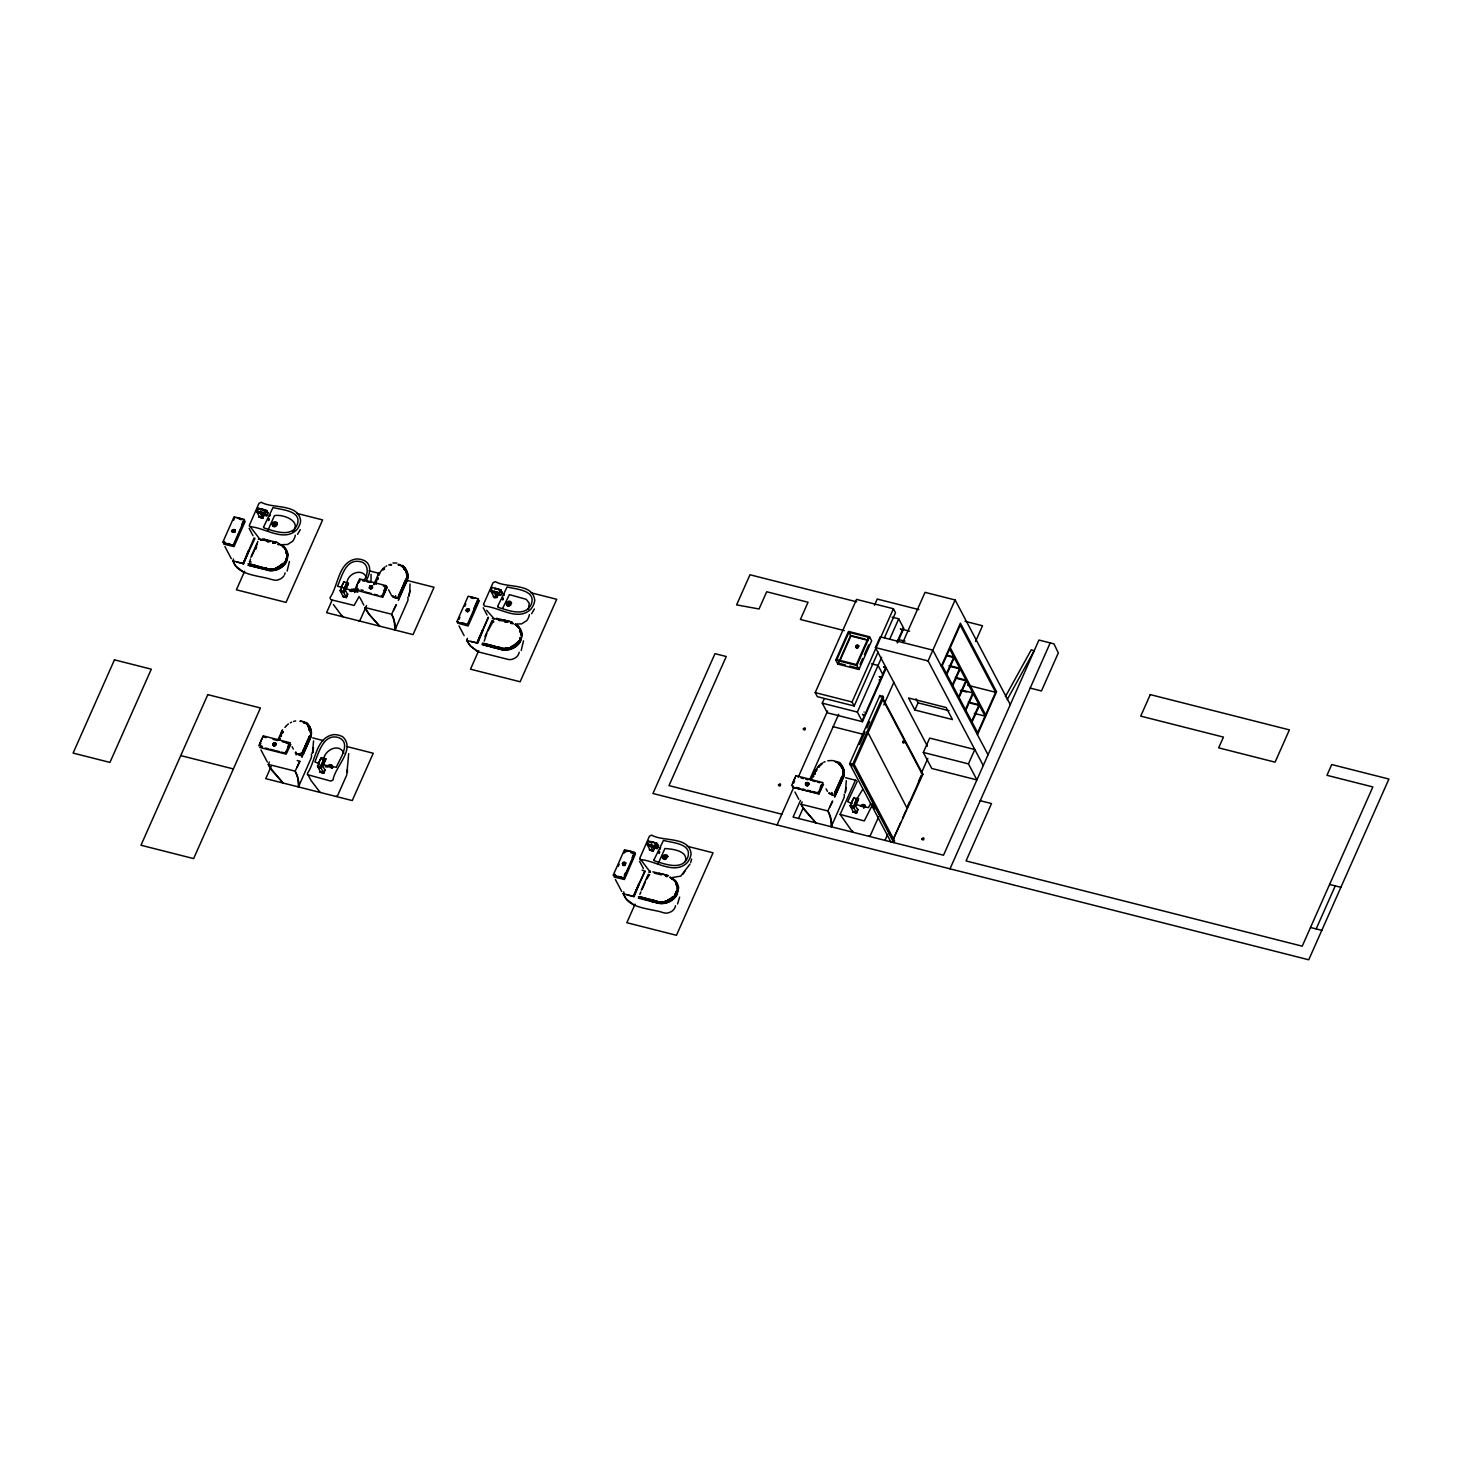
<?xml version="1.0" encoding="UTF-8"?>
<svg xmlns="http://www.w3.org/2000/svg" width="1462" height="1462" viewBox="0 0 1462 1462"><rect width="100%" height="100%" fill="white"/><g stroke="black" fill="none" stroke-linecap="round" stroke-linejoin="round"><path stroke-width="1.5" d="M275.715 569.01L276.592 567.95A14.273 12.043 -27.8 0 1 275.221 568.371M253.438 566.05L251.354 565.063M233.134 530.03L234.706 529.61L235.126 531.309M469.083 609.252L469.375 610.166L467.676 608.96L466.305 610.348L467.822 608.905L469.503 610.513M467.273 611.226C468.809 607.26 468.973 612.742 467.511 610.805A2.083 1.754 -27.8 0 1 468.26 609.307L468.644 609.398M625.169 863.731C625.023 864.718 625.279 861.538 625.188 864.298C617.476 864.353 627.801 860.789 625.681 863.677M275.825 744.359C277.323 742.641 271.439 745.821 274.198 744.725M370.233 587.614L372.463 586.92L371.494 585.97L371.787 587.907L369.502 587.742L371.915 586.975A2.083 1.754 -27.8 0 1 369.977 586.554C366.761 590.538 374.802 586.573 372.079 587.998M233.317 531.455C230.923 528.349 236.113 532.15 233.938 532.241M272.974 745.017L273.54 743.665A2.083 1.754 -27.8 0 0 275.368 743.92C274.509 741.289 275.221 745.053 275.825 743.464M370.672 587.742L371.622 587.687M807.426 783.029L808.906 784.18M855.544 646.405C857.883 652.052 860.515 642.183 855.818 646.332M858.779 646.021L857.774 647.684L855.855 647.465M808.76 783.76L808.23 784.838L808.65 783.924M274.235 746.132L272.901 743.518L275.861 743.317M370.507 588.126L369.977 586.28L371.714 586.938A2.083 1.754 -27.8 0 1 369.941 586.5L372.097 586.043M808.888 783.888C808.632 780.032 806.695 788.53 806.183 783.486M304.845 747.85L305.467 746.077M260.784 510.768L259.139 512.851M467.237 609.416L468.187 609.27M622.995 864.627L622.995 862.854L625.133 862.525M625.553 863.22L623.36 863.128M233.299 532.387L232.385 532.077L234.761 530.779M310.529 732.425L310.565 731.018M407.003 575.498L407.039 574.091M625.005 862.927C622.172 859.875 622.245 867.313 625.48 864.554M843.3 772.247L843.336 770.839M234.614 529.61C227.706 534.854 234.285 526.594 235.254 530.998M275.331 744.213C277.634 745.328 269.94 744.377 275.624 742.97M369.904 586.755L371.969 586.755L369.795 586.299L370.178 588.656L369.923 586.134L372.134 586.225M808.687 783.23C806.604 782.663 804.465 783.266 808.303 783.705A2.083 1.754 -27.8 0 1 806.256 783.303L806.987 784.948L808.066 783.084M468.937 609.106L466.378 609.416L467.42 610.897M622.684 864.846L623.433 862.708M298.449 786.922C301.629 784.125 292.053 764.754 296.658 774.239A68.988 25.329 23.9 0 1 297.736 777.199L298.449 786.922L311.242 757.901A9.028 7.602 -27.8 0 0 311.424 754.502L311.333 754.136M394.923 629.994C398.103 627.198 388.545 607.808 393.15 617.311A68.988 25.329 23.9 0 1 394.21 620.272L394.923 629.994L407.715 600.973A9.028 7.602 -27.8 0 0 407.898 597.574L407.825 597.209M831.22 826.743C834.4 823.928 824.842 804.557 829.447 814.042A68.988 25.329 23.9 0 1 830.507 817.002L831.22 826.743L844.013 797.704A9.028 7.602 -27.8 0 0 844.195 794.323M274.893 744.761L273.321 744.889L273.796 743.792M468.882 610.019L467.84 611.207M622.684 863.53L623.634 864.755L624.895 863.713M336.041 796.461L337.594 795.657L346.732 775.061L348.687 753.624M371.001 582.114L371.074 574.347M807.682 785.24L807.645 785.258M508.063 648.434A14.529 12.263 -27.8 0 1 501.868 648.434L507.259 648.379A14.693 12.39 -27.8 0 0 516.269 643.974M273.23 745.035L273.76 742.897L275.313 744.012M369.466 587.157L371.494 586.024L369.557 586.956M466.086 610.221L467.383 611.774L469.211 610.367M466.049 610.878L467.968 611.646L469.265 609.873M623.543 865.193L624.585 865.12M843.007 773.672L843.081 773.288M289.421 561.481L287.119 571.112M523.524 640.868L521.203 650.499M808.778 784.728C806.366 788.932 804.849 781.512 805.745 784.052M273.193 744.688C274.874 741.344 274.07 744.012 274.216 742.641M306.508 744.834L306.728 743.226M845.328 792.459L846.334 780.726M851.56 802.967L851.597 802.601A21.875 8.571 -75.8 0 1 853.936 798.069L858.761 798.782L857.116 798.782A21.875 8.571 -75.8 0 0 854.74 803.387L853.223 806.622C853.845 808.65 856.038 804.447 854.703 803.533A26.937 10.563 -75.8 0 1 857.262 798.197M297.151 754.355L295.927 754.757M391.469 595.765L392.785 595.82M507.113 648.342L509.818 648.397M273.778 744.615L274.783 744.944M679.647 897.083L677.546 904.009M233.865 531.693C233.829 533.392 231.453 526.704 234.432 530.98M355.284 588.875L359.488 579.171M622.666 863.823L625.096 863.951L623.89 865.212M791.563 785.606L795.785 775.902M233.701 531.729L232.458 531.419L233.226 530.414M623.031 864.06L624.822 864.298L623.817 864.755M370.379 586.792L371.001 586.079M807.024 782.408L807.225 782.389M409.799 591.379L410.036 583.978M846.187 787.561L845.219 792.952M312.557 752.656L313.562 740.905M409.031 595.728L409.89 590.812L408.921 596.222M851.652 805.8L853.004 807.664L854.612 805.471M297.188 760.514L299.929 761.282M396.33 604.793L393.479 610.513M245.25 521.24L234.011 546.587L223.723 544.102L224.563 541.452M479.353 600.608L468.114 625.974L457.661 623.123M615.009 874.349L614.186 877.036L624.438 879.484L635.513 853.771M248.796 565.264L267.455 570.125A16.374 13.816 -27.8 0 0 271.566 570.472L271.987 570.454A15.497 13.067 -27.8 0 0 283.317 565.502A15.059 12.701 -27.8 0 0 284.304 547.3L282.458 545.801M482.88 644.486L487.833 645.985M649.859 870.785L650.535 872.101M232.147 530.377L231.928 531.291M290.774 744.432L286.168 754.154L259.743 747.429M467.383 608.886L469.211 609.435M823.545 784.253L818.939 793.976L792.422 787.196L819.341 793.72M387.083 587.157L382.66 597.227L356.052 590.136M235.272 531.675L235.163 530.779M343.935 581.931L343.808 582.424A21.875 8.571 -75.8 0 0 341.414 587.121L340.372 591.251L343.515 592.037L344.557 587.907A26.937 10.563 -75.8 0 1 347.061 582.717L343.917 581.931A26.937 10.563 -75.8 0 0 341.249 587.212L341.377 587.486M347.079 582.735L346.878 583.393A21.875 8.571 -75.8 0 0 344.557 587.907L343.515 592.037M321.348 757.59L321.22 758.102A21.875 8.571 -75.8 0 0 318.826 762.78L317.784 766.91L320.927 767.714L321.969 763.584A26.937 10.563 -75.8 0 1 324.491 758.394L321.348 757.59A26.937 10.563 -75.8 0 0 318.661 762.89L318.679 765.521M324.491 758.394L324.29 759.052A21.875 8.571 -75.8 0 0 321.969 763.584L320.927 767.714M342.181 615.429L342.784 616.781M852.383 830.909L852.967 832.262M805.854 783.084L805.964 785.24L807.755 784.527M248.138 563.619L266.669 568.627M638.437 896.681L657.114 901.524M283.902 575.827A8.352 7.054 -27.8 0 1 283.061 576.905A8.461 7.146 -27.8 0 1 280.887 578.696L278.273 579.847A9.028 7.602 -27.8 0 1 274.527 580.158L270.781 579.281C260.254 575.663 233.756 575.114 233.335 558.977M488.198 617.256L477.069 642.969L466.817 640.52L467.438 638.364M675.517 905.709A8.352 7.054 -27.8 0 1 673.507 909.803A8.461 7.146 -27.8 0 1 671.332 911.594L668.701 912.745A9.028 7.602 -27.8 0 1 664.972 913.056L663.2 912.672C652.253 908.523 624.493 908.761 623.781 891.875M244.081 572.501L236.113 566.342A68.988 27.065 -75.8 0 1 234.212 563.784L232.641 560.567M519.193 652.198A8.352 7.054 -27.8 0 1 517.164 656.292A8.461 7.146 -27.8 0 1 514.99 658.083L512.358 659.234A9.028 7.602 -27.8 0 1 508.63 659.526L478.165 651.888L470.197 645.729A68.988 27.065 -75.8 0 1 468.315 643.17L466.743 639.936M634.508 905.398L626.54 899.24A68.988 27.065 -75.8 0 1 624.658 896.681L623.068 893.446M685.203 861.63C688.931 850.537 671.35 848.929 664.899 848.527L658.119 863.786M690.722 862.507L691.617 858.998M302.433 753.168L302.945 751.779M309.14 730.141L309.231 728.496M272.096 524.182L273.083 522.482M273.504 524.547L274.746 523.323L276.391 524.237M273.394 524.785L276.391 524.584M276.281 524.218L274.399 525.79M269.355 762.049L268.277 764.48L270.196 767.788L283.116 783.047L272.206 770.73A68.97 25.329 23.9 0 1 269.995 767.477L268.295 764.388L295.141 771.15L299.747 761.483L297.005 767.44M511.517 603.002L510.951 601.905A2.924 2.467 -27.8 0 0 508.465 601.266L506.345 602.911L506.747 605.213A2.924 2.467 -27.8 0 0 509.233 605.853L510.494 605.213M510.293 603.55C506.528 605.743 510.951 605.889 509.982 602.655M663.675 857.079L665.374 855.745L666.836 857.463M666.526 857.39L664.479 856.549L664.845 858.687M802.126 801.852L801.048 804.301L802.967 807.609L815.887 822.85L804.977 810.533A68.97 25.329 23.9 0 1 802.766 807.28L801.085 804.21L827.912 810.971L832.481 800.993M855.709 646.716L856.951 644.98L858.834 645.966M257.933 510.859L258.409 512.65M492.036 590.228L492.511 592.037L494.686 591.635M648.36 843.757L648.854 845.548M267.4 514.825L267.71 514.057M351.081 591.452L351.702 590.465M501.503 594.193L501.978 592.987L501.539 594.139M467.621 611.481L466.798 610.312M805.818 783.632L806.987 782.627M270.05 514.843L269.538 516.159L270.086 514.752M658.119 847.01L658.064 847.192M309.176 738.109L309.798 736.428M405.668 581.182L406.272 579.5M841.966 777.912L842.569 776.249M264.988 511.316L268.113 512.541L266.614 515.995L260.51 513.911L262.466 517.621L263.763 514.697M268.113 512.541L266.76 512.559M275.733 744.907C276.336 741.965 276.062 747.064 273.906 745.985M500.717 595.381L491.232 591.836L493.553 596.24L496.568 596.989L497.866 594.065C501.338 597.83 504.079 590.429 499.072 590.685M502.215 591.909L500.863 591.946M652.911 850.518L650.955 846.809L657.242 848.362L647.575 845.347L649.877 849.751L652.911 850.518L654.208 847.594M654.537 843.921L658.54 845.438L655.433 844.78M622.83 863.274L623.598 865.577M345.69 587.103L346.987 584.763M856.97 799.294L856.586 799.732M248.887 550.882L243.606 563.966M406.838 579.939A14.693 12.39 -27.8 0 1 406.326 581.2L400.021 595.655M482.972 630.25L477.708 643.335M639.314 883.779L634.051 896.864M829.776 807.243L832.609 801.523M232.568 560.805L243.204 563.473L248.449 550.553M477.087 642.586L482.551 629.939M623.013 893.702L633.631 896.37L638.894 883.45M853.698 807.517L850.08 805.818L851.451 802.693A26.937 10.563 -75.8 0 1 854.119 797.411M263.014 736.099L258.792 745.803M281.033 736.391L281.49 735.313M377.507 579.464L377.982 578.385M813.804 776.212L813.713 776.505M814.754 774.038L815.229 772.959M277.725 740.284L282.513 729.721M281.38 732.279L281.91 731.073M279.443 739.662L280.137 738.109M373.742 584.727L378.384 574.127M376.611 581.163L376.154 582.607M309.231 736.482L302.415 752.491M309.524 736.647L301.41 754.173M405.705 579.555L398.888 595.564M405.997 579.72L397.883 597.245M810.515 780.105L815.284 769.524M842.002 776.285L834.747 792.532M842.295 776.45L834.254 794.012M233.28 545.052L244.446 519.723M243.24 563.4L254.973 538.363M467.42 624.347L478.549 599.109M477.343 642.768L488.472 617.512M623.762 877.876L634.873 852.62M222.791 542.256L233.957 517.073M233.682 520.18L234.651 517.968M241.723 524.694L243.679 520.253L243.642 522.976M234.194 544.284L233.518 545.801L227.981 543.48M234.87 542.767L235.546 541.251M236.223 539.716L236.899 538.199M237.557 536.682L238.233 535.165M240.261 530.596L240.938 529.061M242.29 526.028L242.966 524.511M256.343 511.042L257.678 508.045L260.912 508.831A26.937 9.887 23.9 0 1 266.979 510.658L265.134 513.619A21.875 8.023 23.9 0 0 259.852 511.992L260.236 513.125L256.343 511.042L259.578 511.828A26.937 9.887 23.9 0 1 265.645 513.655M256.819 511.938L257.678 508.045M262.648 517.968L264.183 514.496L262.776 518.206L259.03 517.055L262.776 518.206M243.149 563.948L254.096 537.87M244.629 571.258L236.405 589.807L286.04 602.399L322.609 519.924L296.713 513.345M250.824 557.278L257.86 541.415M249.655 562.048L250.514 559.032M251.628 556.529L257.202 543.937M255.649 549.401L256.745 546.952M267.692 530.889L274.454 515.629C282.696 513.93 302.104 520.874 292.857 531.967M300.277 529.628L297.517 534.361M260.072 743.171L262.173 738.438M260.821 743.464L259.87 745.62L262.191 746.205M332.057 600.315L326.574 612.669L413.052 634.599L434.05 587.267L408.099 580.688M347.024 582.406C347.974 573.122 362.722 567.64 366.469 577.673M343.771 592.567L340.701 591.799L343.022 596.185L346.092 596.971L343.771 592.567L348.066 584.307L345.416 590.374L347.371 594.084M279.388 739.169L279.809 738.2M280.667 736.281L281.508 734.363M281.947 733.394L282.787 731.475M282.623 732.901L283.043 731.95M271.238 766.289L265.755 778.643L352.251 800.573L373.249 753.241L347.298 746.662M346.256 597.337L347.773 593.864L346.366 597.574L342.601 596.405L346.366 597.574M356.545 586.244L358.647 581.51M358.574 590.301L356.344 588.693L357.295 586.536M359.213 582.223L360.164 580.085M287.539 747.502L288.581 745.127M288.891 746.844L289.841 744.688L286.899 742.897M363.965 580.213C368.698 574.237 369.027 562.76 359.634 561.518C345.525 558.959 341.779 576.869 337.484 586.207L357.861 592.183M359.159 596.423L354.096 605.451L330.832 599.676L329.973 597.757C338.453 585.677 338.234 561.499 356.417 558.959A18.549 15.643 -27.8 0 1 365.518 561.262C372.243 565.922 369.575 574.895 366.121 580.725M302.396 755.817L299.418 755.287L299.198 753.588M375.862 582.241L376.282 581.273M377.141 579.354L378 577.435M378.841 575.498L379.279 574.548M299.418 755.287L300.167 753.588M377.415 579.756L378 578.751M366.578 605.56L360.182 619.998L358.629 620.802M303.274 750.573L303.932 748.855M304.754 746.863L305.832 744.798M307.111 741.91L306.362 743.975M307.532 740.96L307.952 739.991M303.365 750.828L304.206 748.928M307.568 741.325L307.989 740.375M308.902 740.028L302.36 753.716M309.341 739.059L309.761 738.109A14.693 12.39 -27.8 0 0 310.803 730.525M384.013 590.575L385.054 588.199M395.763 597.136L395.599 595.692M323.559 760.021C323.961 750.116 339.422 742.349 343.881 753.35M398.888 598.872L396.202 597.666M325.478 759.966L322.828 766.051L324.783 769.761L323.504 772.63L321.183 768.244L325.478 759.966L322.17 759.509M399.309 594.595L400.168 592.677M400.588 591.708L401.027 590.758M401.867 588.82L402.306 587.87M403.585 584.983L402.836 587.03M404.188 583.283L404.864 582.095M399.839 593.901L400.259 592.951M403.622 585.348L402.799 588.364M404.042 584.398L404.901 582.497M406.235 581.182L399.144 596.752M396.239 604.555L391.615 614.223L364.787 607.461L366.469 610.531A68.97 25.329 23.9 0 0 368.68 613.802L379.608 626.12L369.246 614.515L365.208 607.534M323.796 773.234L320.032 772.082L323.796 773.234L325.313 769.78M456.875 621.624L468.059 596.441M458.94 619.486L459.927 617.275M464.825 606.2L465.811 603.989M473.852 608.484L477.782 599.639L477.069 603.879M468.973 622.154L467.621 625.188L466.981 623.982M470.325 619.102L470.983 617.585M471.659 616.069L472.336 614.533M473.012 613.017L475.04 608.448M475.717 606.931L476.393 605.414M490.446 590.41L491.78 587.413L495.015 588.217A26.937 9.887 23.9 0 1 501.082 590.045L499.236 593.005A21.875 8.023 23.9 0 0 493.955 591.379L494.339 592.494L490.446 590.41L493.681 591.215A26.937 9.887 23.9 0 1 499.748 593.042M490.921 591.324L491.78 587.413M496.879 597.592C500.187 588.583 496.934 601.814 493.261 596.66M478.732 650.627L470.508 669.194L520.143 681.767L556.711 599.292L530.816 592.731M484.927 636.646L491.945 620.802M486.846 633.375L484.233 641.124M487.961 630.871L493.315 621.021M502.636 608.375L509.397 594.632L526.247 599.31L529.244 603.185L528.44 609.087M534.379 608.996L531.62 613.748M613.218 875.135L624.384 849.952M618.225 866.363L619.212 864.152M624.11 853.077L625.096 850.866L627.344 851.432M624.311 875.281L625.279 873.07M632.151 857.573L634.124 853.15L631.858 852.584M621.697 878.132L623.945 878.699L624.621 877.182M625.297 875.665L625.974 874.13M626.65 872.613L627.326 871.096M628.002 869.579L628.678 868.044M630.707 863.494L631.383 861.959M632.059 860.442L632.735 858.925M634.088 855.873L634.124 853.15M646.789 843.921L648.105 840.942L651.339 841.728A26.937 9.887 23.9 0 1 657.425 843.556L655.652 846.553A21.875 8.023 23.9 0 0 650.298 844.89L650.681 846.023L646.789 843.921L650.023 844.725A26.937 9.887 23.9 0 1 656.091 846.553M647.264 844.835L648.105 840.942M653.094 850.866L654.629 847.393L653.222 851.103L649.457 849.934L653.222 851.103M657.041 848.892L658.54 845.438M635.075 904.137L626.832 922.705L676.467 935.296L713.054 852.803L687.158 846.242M641.251 890.175L648.287 874.313M639.826 894.452L640.941 891.93M642.056 889.408L645.418 881.86M646.533 879.338L649.658 874.532M878.059 652.107L854.173 705.982L817.313 696.643L815.211 692.622L856.549 599.402L893.41 608.74L895.512 612.742L884.492 637.615M835.771 660.111L848.49 631.438L869.543 636.774L871.663 640.776L858.943 669.468L837.89 664.132L835.771 660.111L856.823 665.466L858.943 669.468M848.929 632.333L836.849 659.6L856.385 664.552L868.483 637.304L848.929 632.333L850.884 636.043L868.264 640.447M837.89 664.132L850.61 635.44L865.34 639.168M839.663 661.354L850.884 636.043M886.337 667.823L862.452 721.698L827.346 712.798L822.265 703.167L824.075 699.11M792.843 782.974L794.944 778.241M793.592 783.266L794.542 781.128M777.035 824.97L793.592 787.671M798.179 777.309L827.602 710.971M874.477 605.268L877.237 599.054L918.904 609.617M856.823 665.466L869.543 636.774M860.076 664.351L862.653 658.521M864.389 654.629L868.702 644.888M800.482 800.408L793.08 817.075L943.502 855.215L1038.934 640.045L1053.974 643.865L1058.305 652.947L1041.456 690.959L1030.162 688.09M809.71 779.593L838.676 714.278M811.739 779.94L812.159 778.972M813.018 777.053L813.439 776.084M814.297 774.166L815.138 772.247M815.577 771.278L815.997 770.328A14.693 12.39 -27.8 0 1 816.509 769.049M814.553 774.604L815.138 773.581M798.544 818.464L803.095 808.157M927.438 746.168L875.446 647.575L880.215 636.829L932.866 650.17L988.038 754.794M854.173 705.982L852.054 701.979L893.41 608.74M820.31 787.305L821.352 784.948M819.762 790.942L820.712 788.804M862.452 721.698L857.372 712.067L881.641 657.352M889.737 639.095L898.728 618.828L892.149 617.165M862.068 720.967L885.442 668.262M897.12 641.928L903.425 627.728M897.376 642.951L903.808 628.459L898.728 618.828M840.193 764.023A15.497 13.067 -27.8 0 1 844.067 773.727L844.049 774.111A16.374 13.816 -27.8 0 1 843.081 777.93L835.131 795.693L832.189 795.109L831.896 792.441M832.189 795.109L831.969 793.409M835.442 791.545L836.465 789.425M836.721 788.658L837.744 786.538M838.603 784.601L839.024 783.65M839.882 781.731L840.723 779.794M841.162 778.625L842.002 776.925M835.716 791.6L836.136 790.65M836.977 788.749L837.817 786.848M838.658 784.948L839.078 783.997M839.919 782.097L840.339 781.147M841.18 779.246L842.039 777.345M842.532 777.912L835.442 793.5M902.785 642.549L925.044 592.348L955.125 599.968L1010.297 704.593M890.851 841.856L849.641 763.694L879.85 695.547L882.865 696.314L883.596 697.703L853.369 765.832L850.372 765.065L851.085 763.475M859.528 744.432L865.029 732.042M866.856 727.912L869.598 721.716M854.082 764.242L894.58 841.034L893.867 842.624L852.657 764.443L882.865 696.314M883.797 704.976L893.903 682.187M856.33 799.842L862.598 789.59M853.954 808.047L850.884 807.28L853.205 811.666L856.275 812.452L853.954 808.047L858.249 799.769L855.599 805.854L857.554 809.564M856.44 812.799L857.975 809.345L856.568 813.055L852.803 811.885L856.568 813.055M983.268 765.558L928.096 660.934L955.125 599.968M870.767 803.314L868.446 807.645L856.056 804.612M872.832 804.045L864.28 820.931L840.138 814.425L855.453 780.215M914.883 710.02L908.542 697.995L946.152 707.535L952.493 719.56L914.883 710.02L918.063 702.856L915.961 698.836M941.327 666.197L960.406 623.178L996.554 691.727L977.457 734.765M878.589 816.929L870.365 835.46L868.812 836.282M946.462 673.598L953.845 656.95L947.413 655.323M946.846 674.311L954.229 657.681L947.778 656.036M952.42 684.892L959.803 668.244L949.057 665.521M952.804 685.605L960.187 668.975L949.441 666.252M923.326 752.437L929.686 738.091L974.807 749.531L968.447 763.877L976.908 779.904L931.769 768.464L923.326 752.437L968.447 763.877M885.022 840.376L887.763 834.217M975.593 641.398L982.519 625.754L964.975 621.295M921.371 773.069L927.84 758.467M906.915 807.737L909.583 801.724M918.465 781.677L921.133 775.664M900.793 822.284L892.697 840.559L922.906 774.312L882.427 697.52M902.584 818.227L906.184 810.112M921.316 776.011L907.043 808.175L867.386 731.439M958.707 696.789L966.09 680.159L955.344 677.436M959.09 697.52L966.455 680.872M965.432 709.563L972.815 692.915L962.069 690.192M965.815 710.276L973.199 693.646M971.663 721.369L979.047 704.739L968.301 702.016M972.047 722.1L979.412 705.452L970.823 703.277M995.604 692.294L977.658 732.736L942.277 665.63L960.223 625.188L995.604 692.294L967.661 685.221M950.008 868.83L1050.209 642.914M1316.166 928.918L1335.245 885.881M378.238 574.2L379.005 572.775M301.885 757.353L310.291 738.127A16.374 13.816 -27.8 0 0 311.278 734.308L311.315 733.906A15.808 13.322 -27.6 0 0 310.748 729.355L310.291 728.222A15.205 12.811 -27.6 0 0 308.409 725.481A14.876 12.537 -27.6 0 0 305.759 723.379M303.347 754.118L310.693 737.488A16.502 13.926 -27 0 0 311.369 734.034A15.497 13.067 -27.8 0 0 307.404 724.22A15.059 12.701 -27.8 0 0 303.694 722.082M398.358 600.425L407.167 580.56A16.502 13.926 -27 0 0 407.843 577.106A15.808 13.322 -27.6 0 0 407.24 572.428L406.765 571.295A15.205 12.811 -27.6 0 0 404.883 568.554A14.876 12.537 -27.6 0 0 401.118 565.867M834.656 797.174L843.464 777.309A16.502 13.926 -27 0 0 844.141 773.855A15.808 13.322 -27.6 0 0 843.537 769.176L843.062 768.043A15.205 12.811 -27.6 0 0 841.18 765.284A14.876 12.537 -27.6 0 0 838.53 763.201M282.44 733.138L283.208 731.475M303.548 752.583L309.999 738.146A16.173 13.651 -27.8 0 0 310.986 733.047L308.062 725.517M406.18 582.57L406.783 581.2A16.374 13.816 -27.8 0 0 407.752 577.362L407.788 576.978A15.497 13.067 -27.8 0 0 403.896 567.293A15.059 12.701 -27.8 0 0 401.337 565.611M836.319 792.404L842.77 777.967A16.173 13.651 -27.8 0 0 843.775 772.868L842.039 766.874L838.256 763.274M285.748 752.4L290.006 742.988M382.24 595.473L386.48 586.061M818.537 792.203L822.777 782.81M298.504 754.045L299.655 754.794L300.386 753.277M815.979 770.931L816.655 769.725M1005.399 696.625L1031.277 649.786L1034.164 650.809L1007.208 699.604M815.979 771.278L816.892 769.652M232.823 530.34L233.317 531.583M347.188 582.753L348.577 583.301L347.188 583.009M856.129 799.55L857.116 799.294M341.267 589.862L340.372 591.251M851.469 805.343L850.555 806.732M351.447 591.47L353.621 590.63M328.603 766.746L330.905 765.869M331.253 768.098L331.088 766.106M864.024 807.919L864.024 806.183M651.412 844.524L649.585 845.73M286.589 560.677L282.111 566.361L273.339 570.107A16.173 13.651 -27.8 0 1 267.802 569.924L247.882 565.246M520.691 640.064L516.214 645.747L507.424 649.493A16.173 13.651 -27.8 0 1 501.905 649.311L493.041 647.026M677.034 893.574L672.538 899.258L663.766 903.004A16.173 13.651 -27.8 0 1 658.247 902.822M507.424 603.221L510.074 602.636M665.009 858.432L666.635 857.463M371.695 587.486L370.781 588.108M806.001 783.394L806.75 782.682M857.152 781.549L847.668 801.688L852.054 803.607M370.306 588.729L371.896 588.181M690.027 864.06L680.762 876.103L672.136 877.584M371.165 586.024L371.896 586.646M372.481 587.98L370.964 589.095M232.312 530.139L234.688 530.322L233.865 529.591M232.604 530.414L232.805 531.675M622.574 863.274L623.36 862.489M494.138 619.102L492.347 618.572M242.966 563.583L236.68 562.029M273.01 745.181L274.07 745.766M277.305 567.475A15.223 12.847 -27.8 0 0 282.513 564.003L282.952 563.473M511.408 646.862A15.223 12.847 -27.8 0 0 516.616 643.39L517.055 642.86M673.397 896.37L672.959 896.9A15.223 12.847 -27.8 0 1 667.75 900.373M879.192 680.141L879.393 679.483M329.06 766.801L331.435 766.709M861.575 806.22L862.58 805.562M861.831 806.622L864.06 806.311M863.603 807.883L863.603 805.708M277.561 568.133L280.265 566.836M512.139 647.045A14.529 12.263 -27.8 0 1 510.805 647.629L512.431 647.154M273.522 523.524L274.947 522.848M510.512 605.25L511.499 602.965M663.51 855.38L662.542 857.682M663.054 855.891L664.826 854.831A2.924 2.467 -27.8 0 1 667.312 855.453L667.86 856.513M370.124 586.098L370.58 585.787M902.822 741.088L902.785 742.733M275.221 745.255L275.496 745.017M234.03 529.628L234.103 530.066A2.083 1.754 -27.8 0 0 233.445 531.766L233.481 531.857M467.548 611.171L467.676 611.171A2.083 1.754 -27.8 0 1 468.297 609.362L468.662 609.398M383.026 569.942L384.506 568.608M234.304 529.92L233.463 529.92M623.653 863.311L624.932 862.854M295.397 752.181L295.525 753.35L296.146 752.236M625.115 863.274L623.287 863.073M232.421 532.241L234.943 532.15M625.37 865.047L624.183 865.614M234.285 516.908L244.264 519.394M468.425 596.258L478.366 598.78M624.274 862.434L624.457 862.836A2.083 1.754 -27.8 0 0 623.89 864.663L624.256 864.59M273.558 745.529L274.673 745.51L273.394 745.218M857.408 800.628L856.878 799.184M351.008 589.679L353.603 589.058M351.629 589.332L351.026 589.716A2.924 2.467 -27.8 0 0 349.985 591.47M351.684 590.447L353.749 590.429M328.438 765.394L330.997 764.681L332.386 765.832M842.861 772.758L842.934 770.072M807.499 784.674L806.732 784.93M273.102 522.519L274.363 521.897A2.924 2.467 -27.8 0 1 276.866 522.555M273.686 742.806L274.801 742.86M272.736 744.432L273.522 743.244A2.083 1.754 -27.8 0 0 275.148 743.902L275.039 743.994M645.254 871.206L633.412 896.096M323.504 759.491L324.984 760.386L323.851 760.953M309.231 730.05L310.145 730.269M651.211 900.446L648.744 899.916M862.47 804.557L861.209 805.197A2.924 2.467 -27.8 0 0 860.35 806.275M807.7 785.496L806.713 785.533M275.788 526.21L275.112 526.43A2.924 2.467 -27.8 0 1 272.626 525.79M665.758 858.157L664.625 858.285M664.406 902.346L666.398 901.835M624.621 849.824L634.709 852.291M371.001 585.951L369.941 586.609M805.452 784.107L805.982 785.35M325.368 766.691L326.465 766.856M862.562 805.58L863.677 805.672M398.852 596.788L398.651 595.747M271.219 568.974L272.773 568.791M505.322 648.342L506.857 648.178M661.646 901.853L663.2 901.688M347.225 585.147L345.946 584.38L347.097 583.886M324.308 760.843L323.504 760.679M272.206 569.449L269.465 569.431M505.359 648.909L506.309 648.836M392.949 562.943L396.769 563.053M271.274 569.577L272.7 569.486M505.669 649.859L506.09 649.822A15.497 13.067 -27.8 0 0 517.42 644.888A15.059 12.701 -27.8 0 0 519.979 628.441M266.979 510.677L266.468 510.622A21.875 8.023 23.9 0 0 261.186 508.995L261.022 509.068M501.082 590.045L500.571 590.008A21.875 8.023 23.9 0 0 495.289 588.382L494.942 589.314M657.425 843.574L657.078 843.574A21.875 8.023 23.9 0 0 651.632 841.893L652.015 843.026M382.624 597.19L387.101 587.194M281.709 544.686L287.594 544.485L292.583 541.287A12.994 10.947 -27.8 0 0 295.269 535.202M515.812 624.073L521.678 623.854L526.685 620.674A12.994 10.947 -27.8 0 0 529.372 614.588M863.128 804.411L864.828 805.142M330.375 764.644L331.6 764.955M274.911 522.884L276.3 523.944M274.582 525.552L273.595 525.041M266.888 570.143L268.697 570.527A16.502 13.98 -27.9 0 0 272.444 570.655A15.808 13.341 -27.6 0 0 277.743 569.431L279.078 568.846A15.205 12.847 -27.6 0 0 282.404 566.744A14.876 12.573 -27.6 0 0 286.607 561.7M502.8 649.896L491.049 646.953M470.782 641.416L477.087 642.969M627.125 894.927L633.43 896.48L644.669 871.169L642.129 870.091M501.557 649.493L481.985 644.632M267.272 541.433L268.423 541.726M272.974 542.859L274.107 543.133L273.065 542.969M499.109 620.253L500.242 620.528M504.792 621.661L505.925 621.953M510.476 623.086L511.609 623.36M665.685 876.305L666.818 876.597M264.092 539.222L276.72 542.384M262.429 538.93L266.943 540.063M275.295 542.146L278.145 542.749M262.721 540.3L260.455 539.734M258.244 539.186L259.322 539.46M272.681 542.658L275.167 543.279M260.364 539.569L263.507 540.355M502.709 619.742L509.544 621.441M496.532 618.316L510.823 621.752M505.834 621.807L506.784 622.044M511.59 623.232L513.162 623.653M266.687 568.298L264.001 567.621M500.79 647.684L498.085 647.008M500.772 648.013L483.776 643.317M659.051 873.253L665.886 874.952M652.874 871.827L667.147 875.263M648.689 872.083L649.749 872.357M657.132 901.195L640.1 896.827M262.265 510.53L264.092 511.024M856.641 601.814L749.969 574.767L736.61 604.884L759.052 608.978L766.691 591.763L808.047 602.253L800.408 619.468L844.305 630.597M903.023 629.519L909.583 631.182M898.362 639.515L904.868 641.16M875.446 647.575L928.096 660.934M955.728 678.149L964.317 680.342M871.462 663.785L878.059 665.448L882.737 674.347M960.296 690.375L966.747 692.001M838.786 663.291L845.31 664.936M849.66 666.051L858.34 668.244M262.466 517.621L259.45 516.854L257.129 512.449L266.815 515.465M236.661 517.658L241.632 518.919M239.165 519.12L241.431 519.686M974.295 713.383L985.041 716.106L949.66 649M918.063 702.856L949.039 710.696M260.108 539.204L269.958 541.762M272.992 542.53L275.002 543.042M267.089 541.452L268.094 541.708M369.192 570.82L379.992 573.561M470.764 597.044L475.717 598.305M471.02 597.921L473.268 598.488M815.211 692.622L852.054 701.979M226.756 544.102L223.85 542.311M229.004 544.668L231.252 545.235M362.485 580.67L364.806 581.255M367.126 581.839L369.447 582.424M374.089 583.612L376.41 584.197M383.373 585.97L386.334 587.761M507.168 621.88L493.809 618.408L486.627 610.257M499.017 619.87L502.051 620.637M505.066 621.405L508.1 622.172M511.115 622.94L512.139 623.196A14.693 12.39 -27.8 0 1 513.454 623.488M499.035 620.418L500.187 620.582M505.011 621.935L506.181 622.099M511.152 623.36L512.157 623.616M822.265 703.167L857.372 712.067M392.894 596.313L395.471 596.971M392.565 596.496L394.978 597.117M493.845 622.026L492.42 620.802M392.73 596.697L395.891 598.36M249.381 561.554L251.172 562.011M356.344 588.693L358.665 589.277M360.986 589.862L363.307 590.447M364.952 591.909L371.348 593.535M374.528 594.34L377.726 595.144M380.906 595.966L382.514 596.368M266.175 568.243L267.18 568.499M252.195 565.045L256.946 566.068M258.171 566.562L260.985 567.092M262.996 567.603L267.144 568.828M251.574 565.52L253.072 565.885M254.973 566.379L259.578 567.366M260.803 567.859L264.805 568.864M255.448 566.562L259.487 567.585M261.497 568.078L265.536 569.102M266.541 569.358L267.546 569.613A14.693 12.39 -27.8 0 0 285.364 562.377M339.897 590.337L343.04 591.141M462.065 622.867L464.733 623.415M833.176 726.705L863.512 734.399M485.293 644.742L488.016 644.687M489.021 644.943L490.044 645.199M491.049 645.455L495.07 646.46M497.098 646.972L498.286 647.118M499.109 647.483L501.119 647.995M490.282 645.436L492.274 645.948M496.258 646.953L498.25 647.447M485.53 644.906L486.535 645.162M487.157 645.272L491.579 646.442M493.023 646.752L497.628 647.977M498.907 648.251L501.649 649A14.693 12.39 -27.8 0 0 521.093 638.09M921.444 773.818L922.906 774.312M1329.598 884.455L1340.892 887.306M849.641 763.694L852.657 764.443M980.234 800.701L991.51 803.552L966.053 860.935L1302.222 946.17L1372.855 786.94L1326.966 775.317L1331.736 764.553L1388.9 779.045L1308.746 959.785L652.947 793.5L714.973 653.66L726.248 656.511L668.993 785.606L781.804 814.206M845.475 777.693L856.293 780.434M801.103 778.003L803.424 778.588M805.745 779.173L808.066 779.758M812.708 780.946L815.028 781.53M817.349 782.115L819.67 782.7M829.192 793.044L832.445 794.597M828.863 793.245L831.275 793.848M829.027 793.427L831.659 794.104M796.461 787.433L799.659 788.256M802.839 789.06L804.447 789.462M807.627 790.266L810.825 791.088M812.415 791.49L817.203 792.696M850.08 805.818L853.223 806.622M1310.519 927.475L1321.794 930.344M312.704 737.89L323.522 740.631M263.69 737.012L266.011 737.597M272.974 739.37L277.616 740.54M282.257 741.709L284.578 742.312M285.803 742.86L288.233 743.518M296.092 753.442L299.655 754.794M296.256 753.624L298.888 754.301M260.492 746.826L262.1 747.228M265.28 748.032L268.478 748.836M270.068 749.238L274.856 750.463M276.464 750.865L279.644 751.669M281.252 752.071L284.432 752.893M319.283 763.785L314.897 761.885C318.844 752.162 323.815 733.376 338.325 737.506C352.104 742.641 339.367 759.308 336.315 767.312L323.285 764.809M317.309 766.015L320.452 766.801M321.183 768.244L318.113 767.459L320.434 771.863L323.504 772.63M627.107 850.555L632.059 851.816M630.542 852.51L633.046 853.187M654.355 873.125L661.409 874.916M665.448 875.939L667.458 876.451M180.74 755.598L233.39 768.939M616.544 875.793L614.296 875.208L617.183 876.981M621.058 876.926L623.945 878.699M618.408 876.378L620.893 876.999M644.358 898.198L641.105 897.248M645.363 898.454L647.648 898.911M651.412 899.989L654.629 900.629M656.456 901.268L657.461 901.524M644.632 898.436L646.624 898.947M650.608 899.952L652.6 900.464M655.579 901.213L657.589 901.725M641.855 898.417L651.248 900.738M652.947 901.232L657.224 902.255M359.871 578.97L386.315 585.714M796.169 775.719L822.759 782.554M263.398 735.898L289.988 742.733M510.658 621.843L512.248 622.118M249.673 563.93L255.667 565.483M255.631 565.812L263.964 567.95M498.067 647.337L482.222 643.17M667.001 875.354L668.573 875.647M638.309 898.143L657.882 903.004A16.374 13.816 -27.8 0 0 662.012 903.37L662.432 903.352A15.497 13.067 -27.8 0 0 673.744 898.399M252.67 566.032L261.972 568.426M486.773 645.418L491.524 646.643M643.116 898.929L650.882 900.939M652.399 901.323L657.37 902.602M650.791 901.341L659.143 903.406A16.502 13.98 -27.9 0 0 662.889 903.534A15.808 13.341 -27.6 0 0 668.189 902.328L669.523 901.743A15.205 12.847 -27.6 0 0 672.831 899.623A14.876 12.573 -27.6 0 0 677.052 894.598M222.955 542.585L232.897 545.18M457.039 621.953L466.999 624.566M613.382 875.464L623.342 878.077M278.182 544.321L279.059 544.558A14.273 12.043 -27.8 0 0 277.908 544.284M486.298 644.431L485.073 643.938M497.793 594.193L494.613 593.298L496.568 596.989M651.266 842.825L649.731 842.295M279.059 544.266L280.32 544.705M669.706 877.328L674.786 880.161A15.059 12.701 -27.8 0 1 673.818 898.454M259.286 509.416L258.153 508.94M509.927 602.837L507.881 603.294L508.173 605.03M663.73 857.372L665.959 858.559L666.526 856.421M320.799 764.864C323.924 765.759 319.484 769.78 318.734 766.709M353.091 590.1L353.841 590.703M320.196 792.441L310.821 780.215L307.385 773.416C315.865 761.355 315.646 737.159 333.829 734.618A18.549 15.643 -27.8 0 1 342.949 736.939C355.796 749.567 334.743 766.801 333.098 779.94L330.869 781.092L307.349 774.622M670.747 877.602L676.084 881.476M515.044 624.438L518.023 626.248M280.96 545.052L283.939 546.861M478.165 651.888L470.636 646.222L466.67 640.192M516.324 625.334L519.741 627.966M282.221 545.947L285.638 548.579M672.648 878.845L675.28 880.965M341.56 591.671L343.57 591.927L344.429 589.99M516.927 625.425L518.462 626.65M838.896 762.159L839.389 762.561A15.223 12.847 -27.8 0 1 842.514 766.856M402.598 565.428L403.092 565.831A15.223 12.847 -27.8 0 1 406.217 570.125M306.106 722.356L306.618 722.758A15.223 12.847 -27.8 0 1 309.725 727.053M354.151 589.241L354.974 590.173M402.854 567.128L406.381 571.277M650.133 871.919L639.735 858.377L649.439 836.209L651.705 835.149C662.926 841.874 689.406 836.045 691.087 853.936A18.549 15.643 -27.8 0 1 687.231 862.635C674.22 875.464 655.415 860.478 640.831 859.674L639.881 858.943M259.706 539.021L249.308 525.498L258.993 503.312L261.259 502.27C272.48 508.977 298.961 503.147 300.642 521.039A18.549 15.643 -27.8 0 1 296.786 529.737C283.792 542.585 264.969 527.581 250.404 526.777L249.435 526.064M852.346 831.75L840.138 814.425M333.409 604.555L342.163 616.27M864.81 805.105L865.321 806.238A2.924 2.467 -27.8 0 1 865.102 807.499A2.924 2.467 -27.8 0 0 865.285 806.202M950.227 647.703L985.607 714.808M882.719 699.293L921.115 772.137M879.85 695.547L880.581 696.935M856.074 769.871L868.519 793.482M870.603 797.43L879.941 815.156M888.256 830.909L893.446 840.741M872.869 804.831L874.952 808.76M826.085 788.859L827.419 791.362M818.172 791.892L818.811 793.098M792.642 785.423L793.281 786.629M794.926 791.984L798.819 799.348M639.552 861.246L643.426 868.574M625.096 850.866L625.736 852.072M483.228 607.735L487.084 615.063M615.356 879.43L621.77 891.582M457.953 621.697L458.593 622.903M459.013 625.919L464.112 635.605M405.851 572.483L405.869 572.081A13.889 11.714 -27.8 0 0 405.65 571.441L405.997 572.209M388.581 589.789L391.122 594.632M359.963 597.757L363.819 605.085M249.125 528.349L252.981 535.695M224.91 546.532L231.325 558.703M302.177 752.692L302.725 753.716M292.089 746.716L293.314 749.037M285.401 752.089L286.04 753.295M260.93 749.86L267.345 762.013M662.524 857.627L663.09 858.724A2.924 2.467 -27.8 0 0 665.557 859.327L667.842 856.476M277.213 523.012L277.25 524.84L275.13 526.466A2.924 2.467 -27.8 0 1 272.645 525.845L272.078 524.127M332.367 765.796L332.532 766.435A2.924 2.467 -27.8 0 1 331.965 768.299A2.924 2.467 -27.8 0 0 332.514 766.38M407.258 573.908L407.478 576.119A16.173 13.651 -27.8 0 1 406.473 581.218M678.478 886.904L678.587 888.165M522.135 633.393L522.245 634.654M288.032 554.007L288.142 555.268M347.335 769.688L347.481 772.338M685.057 870.676A12.994 10.947 -27.8 0 1 683.01 874.185M676.413 884.126A14.273 12.043 -27.8 0 1 676.924 886.484M676.358 891.381A14.273 12.043 -27.8 0 1 676.138 891.984M675.298 893.757A14.273 12.043 -27.8 0 1 674.585 894.89M665.667 901.268A14.273 12.043 -27.8 0 1 664.315 901.597A14.693 12.39 -27.8 0 0 672.611 897.485M671.899 878.607A14.273 12.043 -27.8 0 1 675.371 881.97M676.12 884.108A13.871 11.696 -27.8 0 1 676.632 885.424M676.76 891.126A13.871 11.696 -27.8 0 1 676.321 892.588M675.682 893.995A13.871 11.696 -27.8 0 1 674.896 895.365M673.927 896.645A13.871 11.696 -27.8 0 1 673.397 897.248M672.228 898.381A13.871 11.696 -27.8 0 1 671.588 898.911M670.236 899.861A13.871 11.696 -27.8 0 1 669.523 900.281M676.248 884.51A13.889 11.714 -27.8 0 1 676.449 885.15M676.431 891.034A13.889 11.714 -27.8 0 1 676.248 891.656M675.206 893.995A13.889 11.714 -27.8 0 1 674.859 894.561M669.523 899.697A13.889 11.714 -27.8 0 1 668.828 900.08M676.376 884.364A13.962 11.769 -27.8 0 1 676.851 885.716M676.742 891.802A13.962 11.769 -27.8 0 1 674.549 896.133M673.452 879.868A14.565 12.281 -27.8 0 1 677.418 885.972M677.235 891.637A14.565 12.281 -27.8 0 1 669.559 900.921M667.531 901.871A14.565 12.281 -27.8 0 1 665.393 902.547M663.236 902.931A14.565 12.281 -27.8 0 1 659.161 902.803A14.693 12.39 -27.8 0 0 677.582 890.961M676.248 883.03A14.529 12.263 -27.8 0 1 677.235 886.539M677.29 887.781A14.529 12.263 -27.8 0 1 677.272 888.403M676.833 890.906A14.529 12.263 -27.8 0 1 676.175 892.752M675.572 893.958A14.529 12.263 -27.8 0 1 674.859 895.11M673.562 896.736A14.529 12.263 -27.8 0 1 673.087 897.248M669.742 899.861A14.529 12.263 -27.8 0 1 669.121 900.226M666.471 901.378A14.529 12.263 -27.8 0 1 664.388 901.944M660.221 902.237A14.529 12.263 -27.8 0 1 659.545 902.164M670.4 877.675A14.529 12.263 -27.8 0 1 671.003 877.931M672.118 878.534A14.529 12.263 -27.8 0 1 675.956 882.481M671.661 879.082A14.346 12.098 -27.8 0 1 672.173 879.411M676.23 882.573A14.693 12.39 -27.8 0 1 677.473 885.387M677.747 886.593A14.693 12.39 -27.8 0 1 677.71 890.34M672.118 878.79A14.693 12.39 -27.8 0 1 675.883 882.061A14.693 12.39 -27.8 0 0 670.418 877.237M676.303 882.646A14.693 12.39 -27.8 0 1 677.18 889.335M677.052 889.974A14.693 12.39 -27.8 0 1 676.23 892.478M675.261 894.287A14.693 12.39 -27.8 0 1 674.896 894.854M673.598 896.48A14.693 12.39 -27.8 0 1 673.123 896.992M661.518 902.072A14.693 12.39 -27.8 0 1 660.824 902.072M660.13 902.054A14.693 12.39 -27.8 0 1 658.083 901.762M672.721 896.645A14.985 12.646 -27.8 0 1 667.586 900.062M841.399 766.453A14.273 12.043 -27.8 0 1 842.423 768.628M819.378 766.234A14.273 12.043 -27.8 0 0 818.446 767.258L820.054 765.649A15.059 12.701 -27.8 0 1 821.151 764.809M836.922 762.506A14.273 12.043 -27.8 0 0 835.752 762.013A14.693 12.39 -27.8 0 1 836.41 762.36M839.901 764.589A14.273 12.043 -27.8 0 1 840.705 765.485M841.692 767.66A13.871 11.696 -27.8 0 0 841.308 767.057A13.889 11.714 -27.8 0 1 841.948 768.19M843.044 768.555A14.693 12.39 -27.8 0 1 842.624 777.948M838.713 763.475A14.693 12.39 -27.8 0 1 839.225 763.822M841.07 765.448A14.693 12.39 -27.8 0 0 840.211 764.589A14.529 12.263 -27.8 0 1 840.979 765.448M841.472 765.905A14.693 12.39 -27.8 0 1 842.788 767.989M841.344 765.942A14.529 12.263 -27.8 0 1 842.514 768.08M842.898 769.231A14.529 12.263 -27.8 0 1 842.971 774.842M816.18 770.785A14.529 12.263 -27.8 0 1 816.454 770.163M818.318 767.258A14.529 12.263 -27.8 0 1 819.268 766.216M822.01 763.932A14.529 12.263 -27.8 0 1 822.613 763.548M835.332 761.72A14.529 12.263 -27.8 0 1 837.123 762.415M838.749 763.365A14.529 12.263 -27.8 0 1 839.243 763.731M835.259 761.519A15.059 12.701 -27.8 0 1 837.635 762.342M838.749 762.926A15.059 12.701 -27.8 0 1 840.248 763.968M838.695 762.817A14.693 12.39 -27.8 0 1 842.733 768.153M842.916 768.738A14.693 12.39 -27.8 0 1 842.605 775.682M816.856 768.464A14.693 12.39 -27.8 0 1 820.621 764.242M821.205 763.804A14.693 12.39 -27.8 0 1 822.412 763M823.709 762.287A14.693 12.39 -27.8 0 1 825.043 761.702M827.784 760.88A14.693 12.39 -27.8 0 1 834.619 760.971M835.88 761.355A14.693 12.39 -27.8 0 1 838.183 762.47M839.151 762.616A14.985 12.646 -27.8 0 1 842.222 766.837M836.191 762.141A14.876 12.537 -27.6 0 1 837.415 762.616M307.934 725.664A14.273 12.043 -27.8 0 1 309.962 729.977M303.584 722.429A14.273 12.043 -27.8 0 1 304.151 722.685M307.459 725.773A13.962 11.769 -27.8 0 1 308.665 727.235M309.176 728.368A13.889 11.714 -27.8 0 1 309.414 729.008M307.769 726.102A13.889 11.714 -27.8 0 1 308.555 727.181M307.44 724.787A14.693 12.39 -27.8 0 1 310.657 729.922M303.639 722.539A14.693 12.39 -27.8 0 1 304.242 722.776M307.806 725.17A14.529 12.263 -27.8 0 1 310.273 730.031M309.816 736.3A14.529 12.263 -27.8 0 1 309.323 737.542M303.164 722.118A14.529 12.263 -27.8 0 1 304.918 722.904M309.524 735.971A14.346 12.098 -27.8 0 1 309.03 737.36M299.893 721.333A15.059 12.701 -27.8 0 1 301.209 721.46M307.769 724.64A14.693 12.39 -27.8 0 1 310.401 730.141M310.474 730.762A14.693 12.39 -27.8 0 1 310.529 732.023M310.492 732.663A14.693 12.39 -27.8 0 1 310.437 733.303M309.834 735.861A14.693 12.39 -27.8 0 1 309.323 737.122M284.871 727.491A14.693 12.39 -27.8 0 1 285.766 726.395M286.241 725.865A14.693 12.39 -27.8 0 1 287.301 724.878M287.85 724.421A14.693 12.39 -27.8 0 1 288.434 723.982M290.28 722.813A14.693 12.39 -27.8 0 1 291.596 722.173M293.643 721.424A14.693 12.39 -27.8 0 1 295.708 720.93M300.514 720.894A14.693 12.39 -27.8 0 1 302.488 721.333M303.109 721.552A14.693 12.39 -27.8 0 1 305.923 723.014M306.417 723.379A14.693 12.39 -27.8 0 1 307.349 724.202M306.38 722.813A14.985 12.646 -27.8 0 1 309.451 727.034M303.402 722.338A14.876 12.537 -27.6 0 1 304.644 722.813M327.378 767.093A2.924 2.467 -27.8 0 1 328.42 765.357M509.215 605.816A2.924 2.467 -27.8 0 1 506.729 605.177M519.613 629.501A14.273 12.043 -27.8 0 1 520.399 631.785M517.438 642.458A14.273 12.043 -27.8 0 1 516.525 643.481M516.579 625.791A14.273 12.043 -27.8 0 1 517.511 626.595M519.778 630.579A13.871 11.696 -27.8 0 1 520.472 632.589M520.271 638.2A13.871 11.696 -27.8 0 1 519.686 639.789M518.973 641.178A13.871 11.696 -27.8 0 1 513.911 646.35M519.668 630.378A13.889 11.714 -27.8 0 1 520.289 632.278M519.905 638.145A13.889 11.714 -27.8 0 1 519.686 638.748M518.535 641.05A13.889 11.714 -27.8 0 1 518.151 641.617M517.274 642.75A13.889 11.714 -27.8 0 1 516.799 643.298M516.269 643.828A13.889 11.714 -27.8 0 1 515.117 644.852M514.496 645.309A13.889 11.714 -27.8 0 1 513.856 645.765M511.773 646.917A13.889 11.714 -27.8 0 1 511.042 647.227M521.258 637.45A14.693 12.39 -27.8 0 0 519.887 629.062A14.693 12.39 -27.8 0 1 520.874 632.077M516.872 625.937A14.693 12.39 -27.8 0 1 517.384 626.321M518.334 627.143A14.693 12.39 -27.8 0 1 519.174 628.057M519.905 629.519A14.529 12.263 -27.8 0 1 520.819 632.425M520.308 638.017A14.529 12.263 -27.8 0 1 519.832 639.241M518.882 641.032A14.529 12.263 -27.8 0 1 518.517 641.599M517.694 642.695A14.529 12.263 -27.8 0 1 516.744 643.737M516.25 644.212A14.529 12.263 -27.8 0 1 515.172 645.126M514.606 645.564A14.529 12.263 -27.8 0 1 514.021 645.966M516.817 625.736A14.529 12.263 -27.8 0 1 517.767 626.558M518.59 627.454A14.529 12.263 -27.8 0 1 518.973 627.947M518.407 626.686A15.059 12.701 -27.8 0 1 519.248 627.527M501.777 649.713A16.502 13.98 -27.9 0 0 506.546 650.023A15.808 13.341 -27.6 0 0 511.846 648.817L513.18 648.233A15.205 12.847 -27.6 0 0 516.488 646.113A14.876 12.573 -27.6 0 0 520.71 641.087M520.965 632.699A14.693 12.39 -27.8 0 1 521.02 633.941M521.002 634.563A14.693 12.39 -27.8 0 1 520.929 635.184M520.381 637.706A14.693 12.39 -27.8 0 1 519.887 638.967M518.937 640.758A14.693 12.39 -27.8 0 1 518.151 641.909M517.712 642.439A14.693 12.39 -27.8 0 1 516.78 643.481M506.601 648.47A14.693 12.39 -27.8 0 1 503.111 648.47M502.416 648.379A14.693 12.39 -27.8 0 1 501.758 648.251M515.264 624.274A14.693 12.39 -27.8 0 1 516.342 624.95M516.854 625.316A14.693 12.39 -27.8 0 1 519.357 628.057M516.378 643.134A14.985 12.646 -27.8 0 1 511.261 646.551M285.967 551.229A14.273 12.043 -27.8 0 1 286.479 553.586M284.213 548.104A14.273 12.043 -27.8 0 1 284.926 549.072M285.931 551.466A13.962 11.769 -27.8 0 1 286.534 553.257M286.314 558.904A13.962 11.769 -27.8 0 1 285.73 560.494M284.999 561.901A13.962 11.769 -27.8 0 1 281.271 566.141M280.594 566.635A13.962 11.769 -27.8 0 1 279.187 567.53M285.821 551.613A13.889 11.714 -27.8 0 1 286.296 553.568M283.171 563.363A13.889 11.714 -27.8 0 1 282.696 563.912M279.754 566.379A13.889 11.714 -27.8 0 1 278.383 567.183M285.62 549.803A14.565 12.281 -27.8 0 1 286.972 553.075M286.79 558.74A14.565 12.281 -27.8 0 1 286.132 560.586M285.236 562.285A14.565 12.281 -27.8 0 1 267.491 569.65M285.803 550.132A14.529 12.263 -27.8 0 1 286.716 553.038M279.918 566.58A14.529 12.263 -27.8 0 1 278.675 567.329M277.378 567.969A14.529 12.263 -27.8 0 1 275.331 568.7M278.73 544.339A14.529 12.263 -27.8 0 1 279.352 544.558M282.733 546.368A14.529 12.263 -27.8 0 1 283.665 547.172M284.487 548.067A14.529 12.263 -27.8 0 1 285.218 549.072M285.784 549.675A14.693 12.39 -27.8 0 1 287.192 553.093M287.393 554.317A14.693 12.39 -27.8 0 1 287.356 556.803M286.808 559.325A14.693 12.39 -27.8 0 1 286.022 561.189M282.769 546.569A14.693 12.39 -27.8 0 1 283.774 547.336M284.67 548.195A14.693 12.39 -27.8 0 1 285.072 548.67M285.858 549.749A14.693 12.39 -27.8 0 1 286.917 554.555M286.899 555.176A14.693 12.39 -27.8 0 1 286.753 556.437M286.625 557.077A14.693 12.39 -27.8 0 1 286.461 557.698M286.278 558.338A14.693 12.39 -27.8 0 1 285.784 559.58M284.834 561.39A14.693 12.39 -27.8 0 1 284.45 561.956M282.166 564.606A14.693 12.39 -27.8 0 1 273.193 568.992M271.091 569.175A14.693 12.39 -27.8 0 1 270.379 569.175M269.684 569.157A14.693 12.39 -27.8 0 1 269.008 569.083M268.314 568.992A14.693 12.39 -27.8 0 1 267.656 568.864M278.73 543.901A14.693 12.39 -27.8 0 1 280.576 544.613M281.709 545.216A14.693 12.39 -27.8 0 1 284.14 547.208M284.542 547.665A14.693 12.39 -27.8 0 1 285.254 548.67M282.294 563.747A14.985 12.646 -27.8 0 1 277.159 567.165M285.09 572.83A8.352 7.054 -27.8 0 1 284.542 574.639M355.102 590.721A2.924 2.467 -27.8 0 1 354.535 592.585M405.687 570.765A14.273 12.043 -27.8 0 1 406.674 575.48M383.081 569.486A14.273 12.043 -27.8 0 1 384.086 568.535A14.529 12.263 -27.8 0 0 382.971 569.467M391.597 564.807A14.273 12.043 -27.8 0 0 390.263 565.154A14.529 12.263 -27.8 0 1 390.957 564.862M398.249 564.899A14.273 12.043 -27.8 0 1 398.852 565.063M402.708 567.055A14.273 12.043 -27.8 0 1 403.603 567.859M404.407 568.736A14.273 12.043 -27.8 0 1 405.102 569.705M404.261 569.175A13.889 11.714 -27.8 0 1 404.663 569.705M403.932 568.846A13.962 11.769 -27.8 0 1 404.919 569.997M407.331 578.002A14.693 12.39 -27.8 0 0 405.888 570.162A14.985 12.646 -27.8 0 0 402.854 565.867M401.867 566.415A14.693 12.39 -27.8 0 0 401.301 566.123A14.529 12.263 -27.8 0 1 402.452 566.635M402.415 566.726A14.693 12.39 -27.8 0 1 405.23 569.23M405.687 570.235A14.529 12.263 -27.8 0 1 406.948 574.31M406.07 579.994A14.529 12.263 -27.8 0 1 405.796 580.615M398.395 564.807A14.529 12.263 -27.8 0 1 399.035 564.972M402.945 567A14.529 12.263 -27.8 0 1 403.859 567.804M404.28 568.243A14.529 12.263 -27.8 0 1 405.047 569.193M405.997 579.025A14.346 12.098 -27.8 0 1 405.504 580.432M398.962 564.789A15.059 12.701 -27.8 0 1 400.186 565.136M405.687 569.705A14.693 12.39 -27.8 0 1 407.003 575.096M406.966 575.736A14.693 12.39 -27.8 0 1 406.82 577.015M406.674 577.654A14.693 12.39 -27.8 0 1 406.509 578.294M406.308 578.934A14.693 12.39 -27.8 0 1 405.796 580.195M380.211 572.318A14.693 12.39 -27.8 0 1 380.559 571.715M380.942 571.13A14.693 12.39 -27.8 0 1 384.908 567.055M386.114 566.251A14.693 12.39 -27.8 0 1 386.754 565.885M388.746 564.953A14.693 12.39 -27.8 0 1 390.811 564.295M398.322 564.222A14.693 12.39 -27.8 0 1 400.771 565.118M401.337 565.41A14.693 12.39 -27.8 0 1 405.376 569.175M778.478 784.966C780.763 788.804 781.603 781.073 778.478 784.966M803.314 728.971C805.599 732.809 806.421 725.079 803.314 728.971M921.864 838.932C924.148 842.77 924.989 835.04 921.864 838.932M903.37 741.91C903.991 745.638 904.85 739.352 903.37 741.91M864.097 712.122L864.115 711.994M900.044 632.059L900.044 632.059M263.525 527.069L263.964 527.946C274.015 530.98 291.76 538.327 297.353 524.365C301.976 510.439 281.252 509.909 273.029 507.515L263.525 527.069M497.628 606.456L498.067 607.333C508.118 610.367 525.863 617.695 531.455 603.751C536.079 589.807 515.337 589.296 507.131 586.902L497.628 606.456M653.953 859.967L654.409 860.844C664.461 863.878 682.206 871.224 687.78 857.262C692.421 843.318 671.679 842.806 663.474 840.412L653.953 859.967M268.35 519.375C268.387 523.359 270.269 516.104 268.35 519.375M313.416 747.74L312.448 753.149L313.416 747.74M502.435 598.762C502.453 602.691 504.408 595.637 502.435 598.762M658.777 852.273C658.832 856.257 660.714 849.002 658.777 852.273M483.52 604.281L484.489 606.145C499.072 606.968 517.895 621.953 530.889 609.124A18.549 15.643 -27.8 0 0 534.745 600.425C533.063 582.516 506.583 588.364 495.362 581.638L493.096 582.698L483.52 604.281M503.677 595.399L504.189 594.139L503.677 595.399M660.02 848.929L660.532 847.649L660.02 848.929M862.543 714.498L864.115 715.247L862.635 714.443M879.338 676.614L880.91 677.363L879.338 676.614M883.651 666.91L885.223 667.641L883.651 666.91M900.464 629.025L902.017 629.775L900.464 629.025M325.989 758.979L324.601 758.412L325.989 758.979M114.456 659.837L73.1 753.076L109.942 762.415L151.299 669.176L114.456 659.837M207.787 694.633L140.973 845.237L193.624 858.596L260.419 707.973L207.787 694.633M1150.265 694.614L1140.726 716.124L1223.456 737.104L1218.668 747.85L1275.083 762.159L1289.393 729.885L1150.265 694.614M306.947 724.384A14.693 12.39 -27.8 0 0 306.453 724.001A14.529 12.263 -27.8 0 1 306.929 724.33"/></g></svg>
